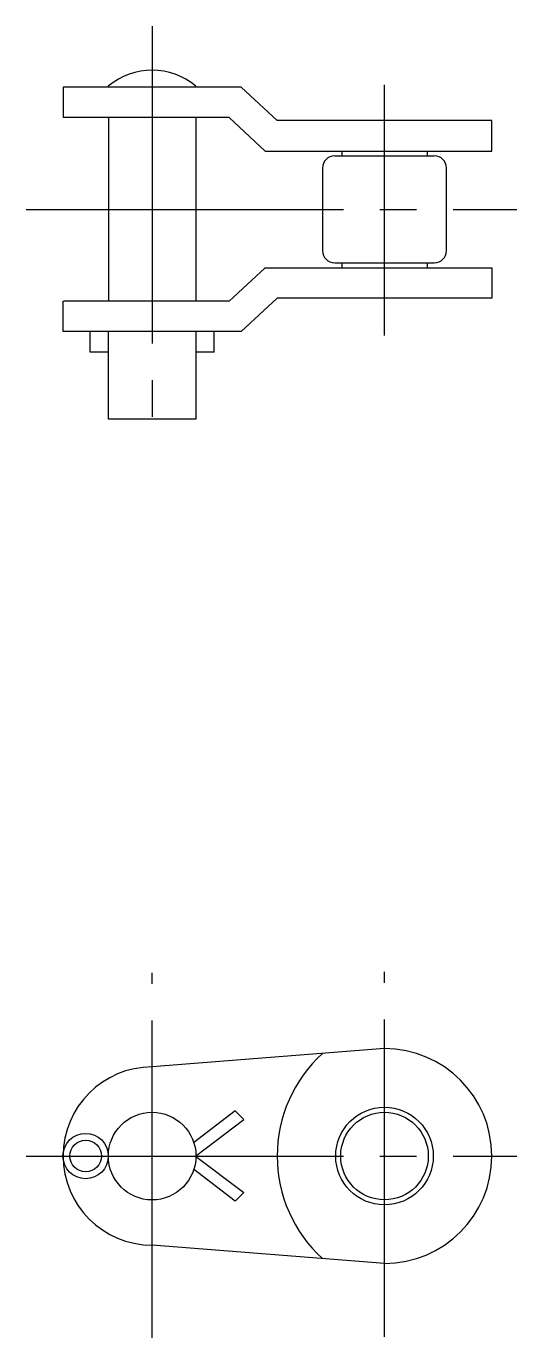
# Model space of a CAD drawing. Extents: x 10 to 153, y 10 to 131.
# Drawn here: x 132.4 to 152.5, y 77.2 to 130.9 of the extents above; entities outside this region: 2.
import ezdxf

# ---------------------------------------------------------------- set-up
doc = ezdxf.new("R2010")
doc.units = 0
doc.linetypes.add('CENTER', pattern=[17.5, 13, -1.5, 1.5, -1.5])
doc.layers.get('0').update_dxf_attribs({"linetype": 'CONTINUOUS'})
doc.layers.add('CENTER', color=1, linetype='CENTER')

msp = doc.modelspace()

# ---------------------------------------------------------------- linework, layer by layer
at = {"color": 7, "linetype": 'CONTINUOUS'}
for p, q in [((141.249, 128.444), (133.949, 128.444)), ((133.949, 128.444), (133.949, 127.194)), ((141.249, 128.444), (142.724, 127.074)), ((140.758, 127.194), (133.949, 127.194)), ((135.804, 127.194), (135.804, 119.674)), ((139.394, 127.194), (139.394, 119.674)), ((140.758, 127.194), (142.233, 125.824)), ((151.524, 127.074), (142.724, 127.074)), ((151.524, 125.824), (151.524, 127.074)), ((142.233, 125.824), (151.524, 125.824)), ((145.374, 125.824), (145.374, 125.624)), ((148.874, 125.824), (148.874, 125.624)), ((145.084, 125.624), (149.164, 125.624)), ((144.584, 125.124), (144.584, 121.744)), ((149.664, 121.744), (149.664, 125.124)), ((140.758, 119.674), (142.233, 121.044)), ((142.233, 121.044), (151.524, 121.044)), ((145.084, 121.244), (149.164, 121.244)), ((145.374, 121.244), (145.374, 121.044)), ((148.874, 121.244), (148.874, 121.044)), ((151.524, 121.044), (151.524, 119.794)), ((133.949, 118.424), (133.949, 119.674)), ((140.758, 119.674), (133.966, 119.674)), ((141.249, 118.424), (142.724, 119.794)), ((151.524, 119.794), (142.724, 119.794)), ((141.249, 118.424), (133.949, 118.424)), ((135.059, 117.589), (135.059, 118.424)), ((135.804, 114.834), (135.804, 118.424)), ((139.394, 118.424), (139.394, 114.834)), ((140.139, 117.589), (140.139, 118.424)), ((135.804, 117.589), (135.059, 117.589)), ((140.139, 117.589), (139.394, 117.589)), ((139.394, 114.834), (135.804, 114.834)), ((147.124, 89.048), (137.599, 88.298)), ((142.361, 88.673), (142.361, 88.673)), ((144.743, 88.86), (144.743, 88.86)), ((141.006, 86.498), (139.289, 85.192)), ((139.383, 84.648), (141.356, 86.148)), ((141.356, 86.148), (141.006, 86.498)), ((139.383, 84.648), (141.356, 83.148)), ((141.006, 82.798), (139.289, 84.104)), ((141.356, 83.148), (141.006, 82.798)), ((147.124, 80.248), (137.599, 80.998))]:
    msp.add_line(p, q, dxfattribs=at)
for centre, radius in [((147.124, 84.648), 2), ((137.599, 84.646), 1.795), ((147.124, 84.648), 1.795), ((134.873, 84.648), 0.93), ((134.873, 84.648), 0.65)]:
    msp.add_circle(centre, radius, dxfattribs=at)
for centre, radius, start, end in [((137.599, 126.33), 2.804, 50.1893, 129.8107), ((145.084, 125.124), 0.5, 90, 180), ((149.164, 125.124), 0.5, 0, 90), ((145.084, 121.744), 0.5, 180, 270), ((149.164, 121.744), 0.5, 270, 0), ((148.396, 84.648), 5.672, 132.227, 227.773), ((147.124, 84.648), 4.4, 270, 90), ((137.599, 84.648), 3.65, 90, 270)]:
    msp.add_arc(centre, radius, start, end, dxfattribs=at)
at = {"layer": 'CENTER', "color": 1, "linetype": 'CENTER'}
for p, q in [((137.599, 130.936), (137.599, 114.282)), ((147.124, 118.27), (147.124, 128.535)), ((132.438, 123.434), (152.547, 123.434)), ((137.599, 77.203), (137.599, 92.15)), ((147.124, 77.243), (147.124, 92.19)), ((132.438, 84.648), (152.547, 84.648))]:
    msp.add_line(p, q, dxfattribs=at)

# ---------------------------------------------------------------- texts
at = {"color": 7, "linetype": 'CONTINUOUS'}
for p in [(10, 25), (10, 10)]:
    msp.add_text('JNOC35', height=4, dxfattribs=at).set_placement(p)

doc.saveas('drawing.dxf')
